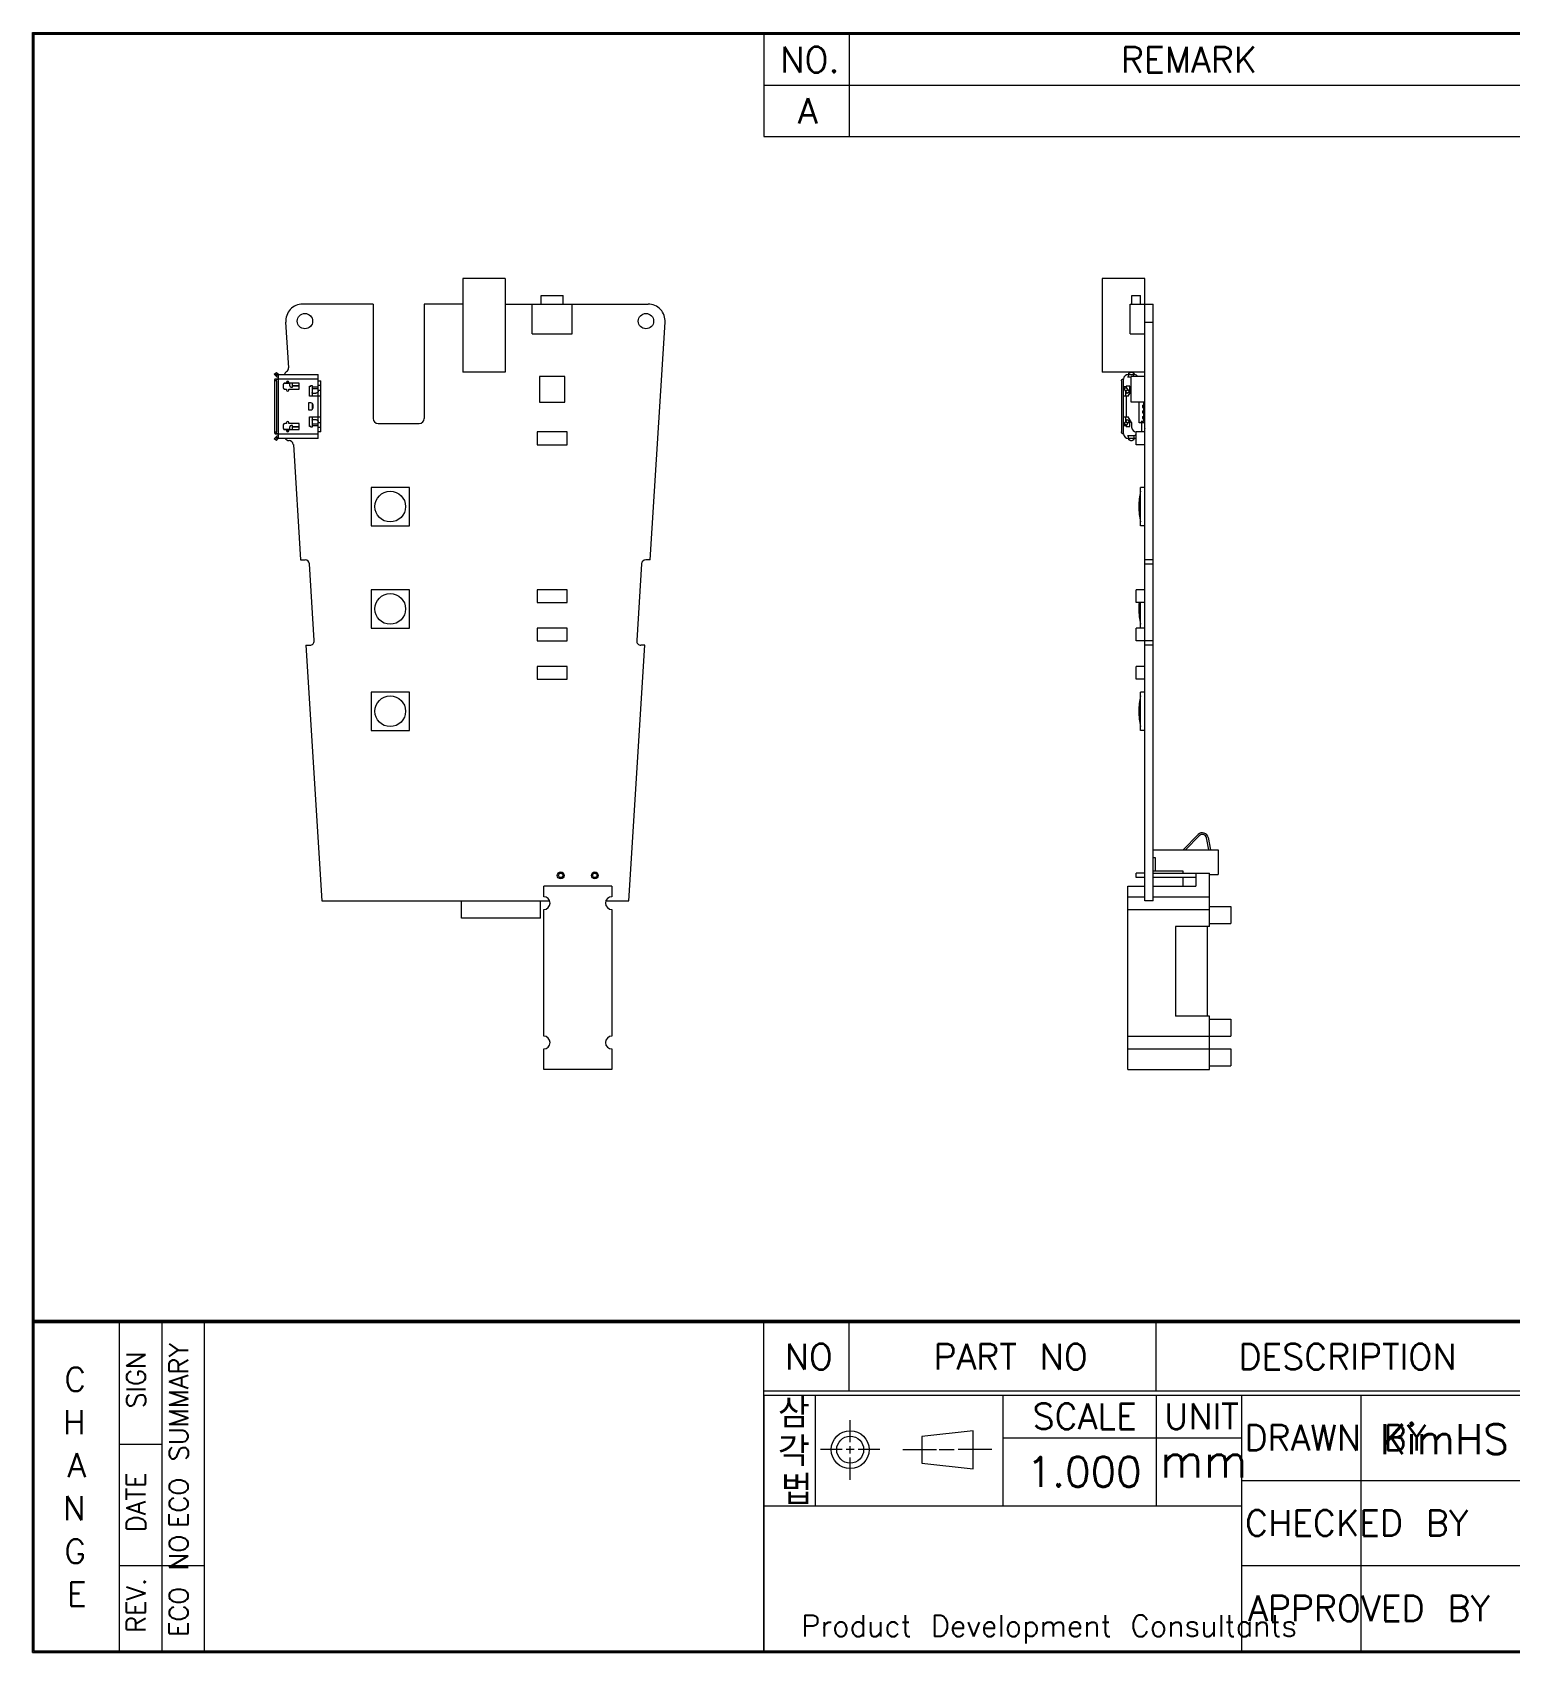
# Model space of a CAD drawing. Header units: inches. Extents: x 80 to 651, y 8 to 198.
# Drawn here: x 381.7 to 555, y 8.5 to 198.5 of the extents above; entities that cross this region are included whole.
import ezdxf

# ---------------------------------------------------------------- set-up
doc = ezdxf.new("R2010")
doc.units = ezdxf.units.IN
doc.header["$LTSCALE"] = 16.335
doc.header["$MEASUREMENT"] = 0
doc.layers.get('0').update_dxf_attribs({"lineweight": 0})
doc.layers.add('3_ALL_AXES', color=7, linetype='Continuous', lineweight=0)
doc.layers.add('7_ALL_FEATURES', color=7, linetype='Continuous', lineweight=0)
doc.styles.add('Proxy_2FBB', font='txt.shx', dxfattribs={"width": 0.6, "height": 2.5})

# ---------------------------------------------------------------- blocks, each defined once
blk = doc.blocks.new('SYMBOL_2_BL0', base_point=(117.48, 33.77))
at = {"color": 3, "linetype": 'Continuous'}
for p, q in [((110.91, 34.68), (110.91, 37.27)), ((125.33, 36.01), (119.3, 35.35)), ((119.3, 35.35), (119.3, 32.2)), ((125.33, 31.54), (125.33, 36.01)), ((109.96, 33.8), (107.42, 33.8)), ((111.38, 33.8), (110.43, 33.8)), ((110.91, 33.36), (110.91, 34.19)), ((110.91, 30.27), (110.91, 32.86)), ((114.39, 33.8), (111.86, 33.8)), ((117.09, 33.8), (121.05, 33.8)), ((121.36, 33.8), (123.11, 33.8)), ((127.54, 33.8), (123.58, 33.8)), ((119.3, 32.2), (125.33, 31.54))]:
    blk.add_line(p, q, dxfattribs=at)
for radius in [2.22, 1.58]:
    blk.add_circle((110.91, 33.8), radius, dxfattribs=at)

msp = doc.modelspace()

# ---------------------------------------------------------------- linework, layer by layer
at = {"color": 7, "linetype": 'Continuous'}
for p, q in [((381.73, 8.49), (381.73, 198.49)), ((381.73, 198.49), (647.73, 198.49)), ((381.83, 8.59), (381.83, 198.39)), ((381.83, 198.39), (647.63, 198.39)), ((381.93, 8.69), (381.93, 198.29)), ((381.93, 198.29), (647.53, 198.29)), ((381.93, 47.46), (647.53, 47.46)), ((381.93, 47.44), (647.53, 47.44)), ((381.93, 47.41), (647.53, 47.41)), ((381.93, 47.39), (647.53, 47.39)), ((381.93, 47.36), (647.53, 47.36)), ((381.93, 47.34), (647.53, 47.34)), ((381.93, 47.31), (647.53, 47.31)), ((381.93, 47.29), (647.53, 47.29)), ((381.93, 47.26), (647.53, 47.26)), ((381.93, 47.24), (647.53, 47.24)), ((381.93, 47.21), (647.53, 47.21)), ((381.93, 47.19), (647.53, 47.19)), ((381.73, 8.49), (647.73, 8.49)), ((381.83, 8.59), (647.63, 8.59)), ((381.93, 8.69), (647.53, 8.69))]:
    msp.add_line(p, q, dxfattribs=at)
at = {"color": 2, "linetype": 'Continuous'}
for p, q in [((467.53, 198.29), (647.53, 198.29)), ((467.53, 198.29), (467.53, 186.29)), ((477.53, 198.29), (477.53, 186.29)), ((467.53, 192.29), (647.53, 192.29)), ((467.53, 186.29), (647.53, 186.29)), ((381.93, 8.69), (381.93, 47.19)), ((381.93, 47.19), (401.93, 47.19)), ((391.93, 8.69), (391.93, 47.19)), ((396.93, 8.69), (396.93, 47.19)), ((401.93, 8.69), (401.93, 47.19)), ((467.53, 39.19), (467.53, 47.19)), ((467.53, 47.19), (647.53, 47.19)), ((477.53, 39.19), (477.53, 47.19)), ((513.53, 39.19), (513.53, 47.19)), ((467.53, 39.19), (647.53, 39.19)), ((467.53, 39.19), (647.53, 39.19)), ((467.53, 8.69), (467.53, 39.19)), ((467.53, 38.69), (647.53, 38.69)), ((467.53, 38.69), (467.53, 8.69)), ((473.53, 38.69), (473.53, 25.69)), ((495.53, 38.69), (495.53, 25.69)), ((513.53, 38.69), (513.53, 25.69)), ((523.53, 38.69), (523.53, 8.69)), ((537.53, 38.69), (537.53, 8.69)), ((391.93, 32.94), (396.93, 32.94)), ((495.53, 33.69), (523.53, 33.69)), ((523.53, 28.69), (647.53, 28.69)), ((467.53, 25.69), (523.53, 25.69)), ((391.93, 18.69), (401.93, 18.69)), ((523.53, 18.69), (647.53, 18.69)), ((381.93, 8.69), (401.93, 8.69)), ((467.53, 8.69), (647.53, 8.69))]:
    msp.add_line(p, q, dxfattribs=at)
at = {"layer": '3_ALL_AXES', "color": 7, "linetype": 'Continuous'}
for p, q in [((516.69, 102.63), (518.44, 104.42)), ((518.58, 104.28), (516.97, 102.63)), ((519.69, 102.63), (519.43, 104.02)), ((519.63, 104.06), (519.9, 102.63)), ((516.69, 100.13), (513.19, 100.13)), ((516.69, 99.88), (516.69, 100.13)), ((516.69, 98.38), (516.69, 99.38)), ((519.79, 93.63), (519.79, 99.88)), ((441.69, 97.13), (441.69, 98.38)), ((449.69, 98.38), (449.69, 97.13)), ((510.19, 76.88), (510.19, 98.38)), ((510.19, 97.13), (512.19, 97.13)), ((513.19, 97.13), (519.79, 97.13)), ((432.06, 94.63), (432.06, 96.63)), ((441.31, 94.63), (441.31, 96.63)), ((441.69, 80.78), (441.69, 95.63)), ((449.69, 95.63), (449.69, 80.78)), ((510.19, 95.63), (519.79, 95.63)), ((519.79, 95.98), (522.29, 95.98)), ((522.29, 95.98), (522.29, 93.98)), ((441.31, 94.63), (432.06, 94.63)), ((519.79, 93.63), (515.79, 93.63)), ((515.79, 93.63), (515.79, 83.13)), ((519.49, 93.63), (519.49, 83.13)), ((519.79, 93.98), (522.29, 93.98)), ((519.79, 83.13), (515.79, 83.13)), ((519.79, 76.88), (519.79, 83.13)), ((519.79, 82.78), (522.29, 82.78)), ((522.29, 82.78), (522.29, 80.78)), ((510.19, 80.78), (522.29, 80.78)), ((441.69, 76.88), (441.69, 79.28)), ((449.69, 79.28), (449.69, 76.88)), ((510.19, 79.28), (522.29, 79.28)), ((522.29, 79.28), (522.29, 77.28)), ((519.79, 77.28), (522.29, 77.28))]:
    msp.add_line(p, q, dxfattribs=at)
for centre, radius in [((413.69, 164.63), 0.9), ((453.69, 164.63), 0.9), ((443.69, 99.63), 0.4), ((447.69, 99.63), 0.4)]:
    msp.add_circle(centre, radius, dxfattribs=at)
for centre, radius, start, end in [((518.94, 103.93), 0.7, 10.6458, 135.6458), ((518.94, 103.93), 0.5, 10.6458, 135.6458), ((441.69, 96.38), 0.75, 270, 90), ((449.69, 96.38), 0.75, 90, 270), ((441.69, 80.03), 0.75, 270, 90), ((449.69, 80.03), 0.75, 90, 270)]:
    msp.add_arc(centre, radius, start, end, dxfattribs=at)
at = {"layer": '7_ALL_FEATURES', "color": 7, "linetype": 'Continuous'}
for p, q in [((432.19, 169.63), (432.19, 158.63)), ((437.19, 169.63), (432.19, 169.63)), ((437.19, 169.63), (437.19, 158.63)), ((507.19, 169.63), (507.19, 158.63)), ((512.19, 169.63), (507.19, 169.63)), ((512.19, 96.63), (512.19, 169.63)), ((441.39, 166.63), (441.39, 167.63)), ((441.39, 167.63), (443.99, 167.63)), ((443.99, 166.63), (443.99, 167.63)), ((510.69, 166.63), (510.69, 167.63)), ((510.69, 167.63), (511.69, 167.63)), ((511.69, 166.63), (511.69, 167.63)), ((421.69, 166.63), (413.43, 166.63)), ((421.69, 166.63), (421.69, 153.23)), ((427.69, 166.63), (427.69, 153.23)), ((432.19, 166.63), (427.69, 166.63)), ((437.19, 166.63), (453.94, 166.63)), ((440.34, 163.13), (440.34, 166.63)), ((445.04, 163.13), (445.04, 166.63)), ((510.49, 163.13), (510.49, 166.63)), ((510.49, 166.63), (513.19, 166.63)), ((513.19, 96.63), (513.19, 166.63)), ((411.43, 164.51), (411.77, 159.16)), ((454.19, 136.63), (455.94, 164.51)), ((512.19, 164.51), (513.19, 164.51)), ((440.34, 163.13), (445.04, 163.13)), ((510.49, 163.13), (512.19, 163.13)), ((410.1, 158.43), (410.34, 158.62)), ((410.3, 158.19), (410.1, 158.43)), ((410.23, 158.28), (410.46, 158.47)), ((415.24, 157.83), (410.23, 157.83)), ((410.54, 158.38), (410.3, 158.19)), ((410.46, 158.47), (410.34, 158.62)), ((410.46, 158.47), (410.54, 158.38)), ((410.54, 158.38), (410.54, 150.88)), ((410.54, 158.38), (415.24, 158.38)), ((415.24, 155.84), (415.24, 158.38)), ((437.19, 158.63), (432.19, 158.63)), ((441.19, 158.13), (441.19, 155.13)), ((444.19, 158.13), (441.19, 158.13)), ((444.19, 155.13), (444.19, 158.13)), ((512.19, 158.63), (507.19, 158.63)), ((509.71, 157.83), (509.62, 157.83)), ((509.71, 151.43), (509.71, 157.83)), ((510.26, 158.38), (510.26, 158.08)), ((510.26, 158.38), (510.9, 158.38)), ((510.26, 158.08), (510.59, 158.08)), ((510.26, 158.08), (510.59, 158.08)), ((510.31, 158.47), (510.31, 158.38)), ((510.7, 158.62), (510.51, 158.62)), ((510.59, 155.13), (510.59, 158.13)), ((512.19, 158.13), (510.59, 158.13)), ((510.9, 158.38), (510.9, 158.47)), ((510.9, 158.13), (510.9, 158.38)), ((511.29, 158.22), (511.2, 158.13)), ((511.29, 158.22), (511.38, 158.13)), ((410.11, 157.63), (410.11, 151.63)), ((410.34, 157.63), (410.11, 157.63)), ((410.34, 157.63), (410.34, 151.63)), ((411.13, 157.16), (411.13, 156.86)), ((411.93, 157.3), (411.21, 157.3)), ((411.54, 157.36), (411.36, 157.36)), ((411.36, 156.66), (411.54, 156.66)), ((411.54, 157.48), (411.54, 157.36)), ((411.54, 157.48), (411.79, 157.48)), ((411.54, 156.66), (411.54, 156.53)), ((411.79, 157.36), (411.79, 157.48)), ((413.01, 157.36), (411.79, 157.36)), ((411.79, 156.53), (411.79, 156.66)), ((411.79, 156.66), (413.01, 156.66)), ((411.93, 157.03), (411.93, 157.36)), ((412.09, 156.88), (412.08, 156.88)), ((412.09, 156.88), (412.24, 156.88)), ((412.24, 156.88), (412.24, 157.36)), ((413.01, 157.34), (412.24, 157.34)), ((412.24, 157.04), (413.01, 157.04)), ((413.01, 157.03), (412.24, 157.03)), ((413.01, 156.66), (413.01, 157.36)), ((414.24, 155.84), (414.24, 157)), ((414.24, 157), (414.39, 157)), ((415.54, 155.84), (414.24, 155.84)), ((414.39, 157), (414.39, 157.07)), ((414.39, 157.07), (414.54, 157.07)), ((414.52, 157), (414.52, 155.84)), ((414.52, 157), (414.54, 157)), ((414.54, 157.07), (414.54, 156.25)), ((414.54, 156.92), (415.24, 156.92)), ((415.24, 156.69), (414.54, 156.69)), ((414.94, 156.16), (414.64, 156.16)), ((415.24, 157.63), (415.54, 157.63)), ((415.54, 157.08), (415.24, 157.08)), ((415.24, 156.53), (415.54, 156.53)), ((415.24, 153.42), (415.24, 155.84)), ((415.54, 151.63), (415.54, 157.63)), ((509.47, 157.63), (509.47, 151.63)), ((510.01, 156.92), (509.71, 156.92)), ((510.25, 155.84), (509.71, 155.84)), ((510.03, 156.86), (509.78, 156.69)), ((510.15, 156.16), (509.78, 156.69)), ((509.91, 156.51), (509.91, 155.84)), ((510.22, 156.58), (509.98, 156.41)), ((510.01, 156.92), (510.01, 157)), ((510.44, 157), (510.01, 157)), ((510.01, 155.84), (510.01, 153.42)), ((510.4, 156.34), (510.03, 156.86)), ((510.4, 156.34), (510.15, 156.16)), ((510.25, 155.84), (510.59, 156.42)), ((510.44, 156.16), (510.44, 157)), ((414.09, 155.04), (414.09, 154.22)), ((414.39, 155.04), (414.09, 155.04)), ((414.09, 154.22), (414.39, 154.22)), ((414.52, 155), (414.52, 154.26)), ((414.64, 154.47), (414.64, 154.79)), ((441.19, 155.13), (444.19, 155.13)), ((512.19, 155.13), (510.59, 155.13)), ((511.55, 152.71), (511.55, 155.13)), ((511.91, 154.76), (511.91, 154.51)), ((511.91, 154.76), (512.19, 154.76)), ((511.91, 154.51), (512.19, 154.51)), ((511.91, 154.11), (511.91, 153.86)), ((511.91, 154.11), (512.19, 154.11)), ((512.03, 155.13), (512.03, 154.76)), ((512.03, 154.51), (512.03, 154.11)), ((512.04, 154.51), (512.04, 154.76)), ((512.04, 153.86), (512.04, 154.11)), ((411.13, 152.41), (411.13, 152.11)), ((411.54, 152.61), (411.36, 152.61)), ((411.54, 152.73), (411.54, 152.61)), ((411.79, 152.61), (411.79, 152.73)), ((413.01, 152.61), (411.79, 152.61)), ((411.93, 151.91), (411.93, 152.23)), ((412.08, 152.38), (412.09, 152.38)), ((412.24, 152.38), (412.09, 152.38)), ((412.24, 151.91), (412.24, 152.38)), ((412.24, 152.23), (413.01, 152.23)), ((413.01, 152.22), (412.24, 152.22)), ((413.01, 151.91), (413.01, 152.61)), ((414.24, 152.26), (414.24, 153.42)), ((414.24, 153.42), (415.54, 153.42)), ((414.39, 152.26), (414.24, 152.26)), ((414.39, 152.19), (414.39, 152.26)), ((414.54, 152.19), (414.39, 152.19)), ((414.52, 153.42), (414.52, 152.26)), ((414.52, 152.26), (414.54, 152.26)), ((414.54, 153.02), (414.54, 152.19)), ((414.54, 152.57), (415.24, 152.57)), ((415.24, 152.34), (414.54, 152.34)), ((414.64, 153.1), (414.94, 153.1)), ((415.24, 150.88), (415.24, 153.42)), ((415.24, 152.73), (415.54, 152.73)), ((415.24, 152.18), (415.54, 152.18)), ((422.29, 152.63), (427.09, 152.63)), ((509.71, 153.42), (510.25, 153.42)), ((510.01, 152.34), (509.71, 152.34)), ((509.78, 152.57), (510.15, 153.1)), ((510.03, 152.4), (509.78, 152.57)), ((509.91, 153.42), (509.91, 152.76)), ((509.98, 152.85), (510.22, 152.68)), ((510.01, 152.26), (510.01, 152.34)), ((510.01, 152.26), (510.44, 152.26)), ((510.03, 152.4), (510.4, 152.92)), ((510.15, 153.1), (510.4, 152.92)), ((510.65, 152.73), (510.25, 153.42)), ((510.44, 152.26), (510.44, 153.11)), ((510.65, 152.73), (510.65, 152.18)), ((512.16, 152.71), (511.55, 152.71)), ((511.75, 152.84), (511.75, 152.71)), ((511.75, 152.84), (511.98, 152.84)), ((511.76, 152.87), (511.76, 152.84)), ((512.03, 152.87), (511.76, 152.87)), ((511.86, 151.63), (511.86, 152.71)), ((511.91, 153.86), (512.19, 153.86)), ((511.91, 153.46), (511.91, 153.21)), ((511.91, 153.46), (512.19, 153.46)), ((511.91, 153.21), (512.19, 153.21)), ((511.98, 152.71), (511.98, 152.87)), ((512.03, 153.86), (512.03, 153.46)), ((512.03, 153.21), (512.03, 152.87)), ((512.04, 153.21), (512.04, 153.46)), ((512.16, 152.71), (512.16, 151.63)), ((410.1, 150.83), (410.3, 151.07)), ((410.34, 150.64), (410.1, 150.83)), ((410.11, 151.63), (410.34, 151.63)), ((410.23, 151.43), (415.24, 151.43)), ((410.46, 150.79), (410.23, 150.99)), ((410.54, 150.88), (410.3, 151.07)), ((410.34, 150.64), (410.46, 150.79)), ((410.54, 150.88), (410.46, 150.79)), ((415.24, 150.88), (410.54, 150.88)), ((411.21, 151.96), (411.93, 151.96)), ((411.36, 151.91), (411.54, 151.91)), ((411.54, 151.91), (411.54, 151.78)), ((411.79, 151.78), (411.54, 151.78)), ((411.79, 151.78), (411.79, 151.91)), ((411.79, 151.91), (413.01, 151.91)), ((411.8, 150.63), (411.83, 150.63)), ((412.24, 151.93), (413.01, 151.93)), ((412.33, 150.16), (413.18, 136.63)), ((415.54, 151.63), (415.24, 151.63)), ((440.94, 151.63), (440.94, 150.13)), ((444.44, 151.63), (440.94, 151.63)), ((440.94, 150.13), (444.44, 150.13)), ((444.44, 150.13), (444.44, 151.63)), ((509.62, 151.43), (509.71, 151.43)), ((510.9, 151.19), (510.26, 151.19)), ((510.26, 151.18), (510.26, 150.88)), ((510.9, 151.18), (510.26, 151.18)), ((510.9, 150.88), (510.26, 150.88)), ((510.31, 150.88), (510.31, 150.79)), ((510.51, 150.64), (510.7, 150.64)), ((510.9, 151.18), (510.9, 150.88)), ((510.9, 150.79), (510.9, 150.88)), ((511.19, 151.37), (511.08, 151.26)), ((511.19, 151.36), (511.08, 151.25)), ((511.08, 151.25), (511.19, 151.14)), ((511.19, 150.13), (511.19, 151.63)), ((512.19, 151.63), (511.19, 151.63)), ((512.19, 150.13), (511.19, 150.13)), ((512.19, 151.93), (512.16, 151.93)), ((421.44, 145.13), (421.44, 140.63)), ((425.94, 145.13), (421.44, 145.13)), ((425.94, 140.63), (425.94, 145.13)), ((511.69, 140.63), (511.69, 145.13)), ((512.19, 145.13), (511.69, 145.13)), ((511.49, 142.9), (511.49, 142.86)), ((421.44, 140.63), (425.94, 140.63)), ((512.19, 140.63), (511.69, 140.63)), ((413.18, 136.63), (413.71, 136.63)), ((414.77, 127.16), (414.21, 136.16)), ((453.16, 136.16), (452.6, 127.16)), ((454.19, 136.63), (453.66, 136.63)), ((513.19, 136.63), (512.19, 136.63)), ((512.19, 136.16), (513.19, 136.16)), ((421.44, 133.13), (421.44, 128.63)), ((425.94, 133.13), (421.44, 133.13)), ((425.94, 128.63), (425.94, 133.13)), ((440.94, 133.13), (440.94, 131.63)), ((444.44, 133.13), (440.94, 133.13)), ((444.44, 131.63), (444.44, 133.13)), ((511.19, 131.63), (511.19, 133.13)), ((512.19, 133.13), (511.19, 133.13)), ((440.94, 131.63), (444.44, 131.63)), ((512.19, 131.63), (511.19, 131.63)), ((511.69, 128.63), (511.69, 131.63)), ((511.49, 130.9), (511.49, 130.86)), ((421.44, 128.63), (425.94, 128.63)), ((444.44, 128.63), (440.94, 128.63)), ((440.94, 128.63), (440.94, 127.13)), ((444.44, 127.13), (444.44, 128.63)), ((511.19, 127.13), (511.19, 128.63)), ((512.19, 128.63), (511.19, 128.63)), ((413.81, 126.63), (415.69, 96.63)), ((413.81, 126.63), (414.28, 126.63)), ((440.94, 127.13), (444.44, 127.13)), ((451.69, 96.63), (453.57, 126.63)), ((453.57, 126.63), (453.1, 126.63)), ((512.19, 127.13), (511.19, 127.13)), ((512.19, 127.16), (513.19, 127.16)), ((513.19, 126.63), (512.19, 126.63)), ((444.44, 124.13), (440.94, 124.13)), ((440.94, 124.13), (440.94, 122.63)), ((444.44, 122.63), (444.44, 124.13)), ((511.19, 122.63), (511.19, 124.13)), ((512.19, 124.13), (511.19, 124.13)), ((440.94, 122.63), (444.44, 122.63)), ((512.19, 122.63), (511.19, 122.63)), ((421.44, 121.13), (421.44, 116.63)), ((425.94, 121.13), (421.44, 121.13)), ((425.94, 116.63), (425.94, 121.13)), ((511.69, 116.63), (511.69, 121.13)), ((512.19, 121.13), (511.69, 121.13)), ((511.49, 118.9), (511.49, 118.86)), ((421.44, 116.63), (425.94, 116.63)), ((512.19, 116.63), (511.69, 116.63)), ((513.19, 102.63), (520.79, 102.63)), ((520.79, 102.63), (520.79, 99.73)), ((513.19, 101.73), (513.39, 101.73)), ((513.39, 101.73), (513.39, 100.13)), ((443.38, 99.88), (444, 99.88)), ((447.38, 99.88), (448, 99.88)), ((512.19, 99.88), (511.19, 99.88)), ((511.19, 99.38), (511.19, 99.88)), ((512.19, 99.38), (511.19, 99.38)), ((513.19, 99.88), (519.79, 99.88)), ((518.19, 99.38), (513.19, 99.38)), ((518.19, 99.88), (518.19, 98.38)), ((519.79, 99.73), (520.79, 99.73)), ((449.69, 98.38), (441.69, 98.38)), ((510.19, 98.38), (512.19, 98.38)), ((513.19, 98.38), (518.19, 98.38)), ((415.69, 96.63), (442.39, 96.63)), ((448.98, 96.63), (451.69, 96.63)), ((513.19, 96.63), (512.19, 96.63)), ((449.69, 76.88), (441.69, 76.88)), ((510.19, 76.88), (519.79, 76.88))]:
    msp.add_line(p, q, dxfattribs=at)
for points in [[(410.23, 157.83), (410.23, 157.83), (410.23, 157.83), (410.23, 157.83), (410.22, 157.83), (410.22, 157.83), (410.22, 157.83), (410.22, 157.83), (410.22, 157.83), (410.22, 157.83), (410.21, 157.83), (410.21, 157.83), (410.21, 157.83), (410.21, 157.83), (410.21, 157.83), (410.21, 157.83), (410.2, 157.83), (410.2, 157.83), (410.2, 157.83), (410.2, 157.82), (410.2, 157.82), (410.2, 157.82), (410.19, 157.82), (410.19, 157.82), (410.19, 157.82), (410.19, 157.82), (410.19, 157.82), (410.19, 157.82), (410.18, 157.82), (410.18, 157.82), (410.18, 157.82), (410.18, 157.81), (410.18, 157.81), (410.18, 157.81), (410.18, 157.81), (410.17, 157.81), (410.17, 157.81), (410.17, 157.81), (410.17, 157.81), (410.17, 157.8), (410.17, 157.8), (410.17, 157.8), (410.16, 157.8), (410.16, 157.8), (410.16, 157.8), (410.16, 157.8), (410.16, 157.79), (410.16, 157.79), (410.16, 157.79), (410.16, 157.79), (410.15, 157.79), (410.15, 157.79), (410.15, 157.79), (410.15, 157.78), (410.15, 157.78), (410.15, 157.78), (410.15, 157.78), (410.15, 157.78), (410.14, 157.77), (410.14, 157.77), (410.14, 157.77), (410.14, 157.77), (410.14, 157.77), (410.14, 157.77), (410.14, 157.76), (410.14, 157.76), (410.14, 157.76), (410.13, 157.76), (410.13, 157.76), (410.13, 157.75), (410.13, 157.75), (410.13, 157.75), (410.13, 157.75), (410.13, 157.74), (410.13, 157.74), (410.13, 157.74), (410.12, 157.74), (410.12, 157.73), (410.12, 157.73), (410.12, 157.73), (410.12, 157.73), (410.12, 157.72), (410.12, 157.72), (410.12, 157.72), (410.12, 157.71), (410.12, 157.71), (410.12, 157.71), (410.11, 157.7), (410.11, 157.7), (410.11, 157.7), (410.11, 157.69), (410.11, 157.69), (410.11, 157.69), (410.11, 157.68), (410.11, 157.68), (410.11, 157.68), (410.11, 157.67), (410.11, 157.67), (410.11, 157.66), (410.11, 157.66), (410.11, 157.65), (410.11, 157.65), (410.11, 157.65), (410.11, 157.64), (410.11, 157.64), (410.11, 157.63)], [(410.34, 157.63), (410.34, 157.64), (410.34, 157.64), (410.34, 157.65), (410.34, 157.65), (410.34, 157.65), (410.34, 157.66), (410.34, 157.66), (410.34, 157.67), (410.34, 157.67), (410.34, 157.68), (410.34, 157.68), (410.34, 157.68), (410.34, 157.69), (410.35, 157.69), (410.35, 157.69), (410.35, 157.7), (410.35, 157.7), (410.35, 157.7), (410.35, 157.71), (410.35, 157.71), (410.35, 157.71), (410.35, 157.72), (410.35, 157.72), (410.35, 157.72), (410.36, 157.73), (410.36, 157.73), (410.36, 157.73), (410.36, 157.73), (410.36, 157.74), (410.36, 157.74), (410.36, 157.74), (410.36, 157.74), (410.36, 157.75), (410.36, 157.75), (410.37, 157.75), (410.37, 157.75), (410.37, 157.76), (410.37, 157.76), (410.37, 157.76), (410.37, 157.76), (410.37, 157.76), (410.37, 157.77), (410.37, 157.77), (410.38, 157.77), (410.38, 157.77), (410.38, 157.77), (410.38, 157.77), (410.38, 157.78), (410.38, 157.78), (410.38, 157.78), (410.38, 157.78), (410.38, 157.78), (410.39, 157.79), (410.39, 157.79), (410.39, 157.79), (410.39, 157.79), (410.39, 157.79), (410.39, 157.79), (410.39, 157.79), (410.39, 157.8), (410.4, 157.8), (410.4, 157.8), (410.4, 157.8), (410.4, 157.8), (410.4, 157.8), (410.4, 157.8), (410.4, 157.81), (410.41, 157.81), (410.41, 157.81), (410.41, 157.81), (410.41, 157.81), (410.41, 157.81), (410.41, 157.81), (410.41, 157.81), (410.42, 157.82), (410.42, 157.82), (410.42, 157.82), (410.42, 157.82), (410.42, 157.82), (410.42, 157.82), (410.43, 157.82), (410.43, 157.82), (410.43, 157.82), (410.43, 157.82), (410.43, 157.82), (410.43, 157.82), (410.44, 157.83), (410.44, 157.83), (410.44, 157.83), (410.44, 157.83), (410.44, 157.83), (410.44, 157.83), (410.45, 157.83), (410.45, 157.83), (410.45, 157.83), (410.45, 157.83), (410.45, 157.83), (410.45, 157.83), (410.46, 157.83), (410.46, 157.83), (410.46, 157.83), (410.46, 157.83), (410.46, 157.83), (410.46, 157.83), (410.47, 157.83)], [(509.47, 157.63), (509.47, 157.64), (509.47, 157.64), (509.47, 157.65), (509.47, 157.65), (509.47, 157.65), (509.47, 157.66), (509.47, 157.66), (509.47, 157.67), (509.47, 157.67), (509.47, 157.68), (509.47, 157.68), (509.47, 157.68), (509.47, 157.69), (509.47, 157.69), (509.47, 157.69), (509.47, 157.7), (509.48, 157.7), (509.48, 157.7), (509.48, 157.71), (509.48, 157.71), (509.48, 157.71), (509.48, 157.72), (509.48, 157.72), (509.48, 157.72), (509.48, 157.73), (509.49, 157.73), (509.49, 157.73), (509.49, 157.73), (509.49, 157.74), (509.49, 157.74), (509.49, 157.74), (509.49, 157.74), (509.49, 157.75), (509.5, 157.75), (509.5, 157.75), (509.5, 157.75), (509.5, 157.76), (509.5, 157.76), (509.5, 157.76), (509.5, 157.76), (509.51, 157.76), (509.51, 157.77), (509.51, 157.77), (509.51, 157.77), (509.51, 157.77), (509.51, 157.77), (509.51, 157.78), (509.52, 157.78), (509.52, 157.78), (509.52, 157.78), (509.52, 157.78), (509.52, 157.78), (509.52, 157.79), (509.52, 157.79), (509.53, 157.79), (509.53, 157.79), (509.53, 157.79), (509.53, 157.79), (509.53, 157.8), (509.53, 157.8), (509.54, 157.8), (509.54, 157.8), (509.54, 157.8), (509.54, 157.8), (509.54, 157.8), (509.54, 157.81), (509.55, 157.81), (509.55, 157.81), (509.55, 157.81), (509.55, 157.81), (509.55, 157.81), (509.56, 157.81), (509.56, 157.81), (509.56, 157.81), (509.56, 157.82), (509.56, 157.82), (509.57, 157.82), (509.57, 157.82), (509.57, 157.82), (509.57, 157.82), (509.57, 157.82), (509.58, 157.82), (509.58, 157.82), (509.58, 157.82), (509.58, 157.82), (509.58, 157.82), (509.59, 157.83), (509.59, 157.83), (509.59, 157.83), (509.59, 157.83), (509.59, 157.83), (509.6, 157.83), (509.6, 157.83), (509.6, 157.83), (509.6, 157.83), (509.6, 157.83), (509.61, 157.83), (509.61, 157.83), (509.61, 157.83), (509.61, 157.83), (509.61, 157.83), (509.62, 157.83), (509.62, 157.83), (509.62, 157.83), (509.62, 157.83)], [(510.31, 158.47), (510.31, 158.47), (510.31, 158.47), (510.31, 158.47), (510.31, 158.48), (510.31, 158.48), (510.31, 158.48), (510.31, 158.48), (510.31, 158.48), (510.31, 158.49), (510.31, 158.49), (510.31, 158.49), (510.31, 158.49), (510.31, 158.49), (510.31, 158.5), (510.31, 158.5), (510.32, 158.5), (510.32, 158.5), (510.32, 158.5), (510.32, 158.51), (510.32, 158.51), (510.32, 158.51), (510.32, 158.51), (510.32, 158.51), (510.32, 158.52), (510.32, 158.52), (510.32, 158.52), (510.32, 158.52), (510.32, 158.52), (510.33, 158.53), (510.33, 158.53), (510.33, 158.53), (510.33, 158.53), (510.33, 158.53), (510.33, 158.53), (510.33, 158.54), (510.33, 158.54), (510.33, 158.54), (510.34, 158.54), (510.34, 158.54), (510.34, 158.55), (510.34, 158.55), (510.34, 158.55), (510.34, 158.55), (510.34, 158.55), (510.35, 158.55), (510.35, 158.56), (510.35, 158.56), (510.35, 158.56), (510.35, 158.56), (510.36, 158.56), (510.36, 158.57), (510.36, 158.57), (510.36, 158.57), (510.37, 158.57), (510.37, 158.58), (510.37, 158.58), (510.37, 158.58), (510.38, 158.58), (510.38, 158.58), (510.38, 158.59), (510.39, 158.59), (510.39, 158.59), (510.39, 158.59), (510.39, 158.59), (510.4, 158.59), (510.4, 158.6), (510.41, 158.6), (510.41, 158.6), (510.41, 158.6), (510.42, 158.6), (510.42, 158.61), (510.43, 158.61), (510.43, 158.61), (510.43, 158.61), (510.44, 158.61), (510.44, 158.61), (510.45, 158.61), (510.45, 158.61), (510.46, 158.62), (510.46, 158.62), (510.47, 158.62), (510.47, 158.62), (510.48, 158.62), (510.48, 158.62), (510.49, 158.62), (510.49, 158.62), (510.5, 158.62), (510.5, 158.62), (510.51, 158.62), (510.51, 158.62)], [(510.7, 158.62), (510.71, 158.62), (510.71, 158.62), (510.72, 158.62), (510.72, 158.62), (510.73, 158.62), (510.73, 158.62), (510.74, 158.62), (510.74, 158.62), (510.75, 158.62), (510.75, 158.62), (510.76, 158.62), (510.76, 158.61), (510.77, 158.61), (510.77, 158.61), (510.78, 158.61), (510.78, 158.61), (510.79, 158.61), (510.79, 158.61), (510.79, 158.61), (510.8, 158.6), (510.8, 158.6), (510.81, 158.6), (510.81, 158.6), (510.81, 158.6), (510.82, 158.59), (510.82, 158.59), (510.82, 158.59), (510.83, 158.59), (510.83, 158.59), (510.83, 158.59), (510.84, 158.58), (510.84, 158.58), (510.84, 158.58), (510.84, 158.58), (510.85, 158.58), (510.85, 158.57), (510.85, 158.57), (510.85, 158.57), (510.86, 158.57), (510.86, 158.56), (510.86, 158.56), (510.86, 158.56), (510.86, 158.56), (510.87, 158.56), (510.87, 158.55), (510.87, 158.55), (510.87, 158.55), (510.87, 158.55), (510.87, 158.55), (510.88, 158.55), (510.88, 158.54), (510.88, 158.54), (510.88, 158.54), (510.88, 158.54), (510.88, 158.54), (510.88, 158.53), (510.89, 158.53), (510.89, 158.53), (510.89, 158.53), (510.89, 158.53), (510.89, 158.53), (510.89, 158.52), (510.89, 158.52), (510.89, 158.52), (510.89, 158.52), (510.89, 158.52), (510.89, 158.51), (510.9, 158.51), (510.9, 158.51), (510.9, 158.51), (510.9, 158.51), (510.9, 158.5), (510.9, 158.5), (510.9, 158.5), (510.9, 158.5), (510.9, 158.5), (510.9, 158.49), (510.9, 158.49), (510.9, 158.49), (510.9, 158.49), (510.9, 158.49), (510.9, 158.48), (510.9, 158.48), (510.9, 158.48), (510.9, 158.48), (510.9, 158.48), (510.9, 158.47), (510.9, 158.47), (510.9, 158.47), (510.9, 158.47)], [(411.36, 157.36), (411.36, 157.36), (411.35, 157.36), (411.35, 157.36), (411.34, 157.35), (411.34, 157.35), (411.33, 157.35), (411.32, 157.35), (411.32, 157.35), (411.31, 157.35), (411.31, 157.35), (411.3, 157.35), (411.3, 157.35), (411.29, 157.35), (411.28, 157.34), (411.28, 157.34), (411.27, 157.34), (411.27, 157.34), (411.26, 157.34), (411.26, 157.33), (411.25, 157.33), (411.25, 157.33), (411.24, 157.33), (411.24, 157.32), (411.23, 157.32), (411.23, 157.32), (411.22, 157.31), (411.22, 157.31), (411.21, 157.31), (411.21, 157.3), (411.2, 157.3), (411.2, 157.3), (411.19, 157.29), (411.19, 157.29), (411.19, 157.28), (411.18, 157.28), (411.18, 157.27), (411.17, 157.27), (411.17, 157.27), (411.17, 157.26), (411.16, 157.26), (411.16, 157.25), (411.16, 157.25), (411.16, 157.24), (411.15, 157.24), (411.15, 157.23), (411.15, 157.23), (411.15, 157.22), (411.14, 157.22), (411.14, 157.21), (411.14, 157.21), (411.14, 157.2), (411.14, 157.2), (411.14, 157.19), (411.14, 157.19), (411.14, 157.18), (411.13, 157.18), (411.13, 157.17), (411.13, 157.17), (411.13, 157.16), (411.13, 157.16)], [(411.13, 156.86), (411.13, 156.85), (411.13, 156.85), (411.13, 156.84), (411.13, 156.84), (411.14, 156.83), (411.14, 156.83), (411.14, 156.82), (411.14, 156.82), (411.14, 156.81), (411.14, 156.81), (411.14, 156.8), (411.14, 156.8), (411.15, 156.79), (411.15, 156.79), (411.15, 156.78), (411.15, 156.78), (411.16, 156.77), (411.16, 156.77), (411.16, 156.76), (411.16, 156.76), (411.17, 156.75), (411.17, 156.75), (411.17, 156.74), (411.18, 156.74), (411.18, 156.73), (411.19, 156.73), (411.19, 156.72), (411.19, 156.72), (411.2, 156.72), (411.2, 156.71), (411.21, 156.71), (411.21, 156.71), (411.22, 156.7), (411.22, 156.7), (411.23, 156.7), (411.23, 156.69), (411.24, 156.69), (411.24, 156.69), (411.25, 156.68), (411.25, 156.68), (411.26, 156.68), (411.26, 156.68), (411.27, 156.67), (411.27, 156.67), (411.28, 156.67), (411.28, 156.67), (411.29, 156.67), (411.3, 156.67), (411.3, 156.66), (411.31, 156.66), (411.31, 156.66), (411.32, 156.66), (411.32, 156.66), (411.33, 156.66), (411.34, 156.66), (411.34, 156.66), (411.35, 156.66), (411.35, 156.66), (411.36, 156.66), (411.36, 156.66)], [(414.64, 156.16), (414.63, 156.16), (414.63, 156.16), (414.63, 156.16), (414.63, 156.17), (414.62, 156.17), (414.62, 156.17), (414.62, 156.17), (414.62, 156.17), (414.61, 156.17), (414.61, 156.17), (414.61, 156.17), (414.61, 156.17), (414.6, 156.17), (414.6, 156.17), (414.6, 156.17), (414.6, 156.17), (414.59, 156.17), (414.59, 156.17), (414.59, 156.17), (414.59, 156.18), (414.58, 156.18), (414.58, 156.18), (414.58, 156.18), (414.58, 156.18), (414.58, 156.18), (414.57, 156.18), (414.57, 156.18), (414.57, 156.19), (414.57, 156.19), (414.57, 156.19), (414.56, 156.19), (414.56, 156.19), (414.56, 156.19), (414.56, 156.19), (414.56, 156.2), (414.56, 156.2), (414.55, 156.2), (414.55, 156.2), (414.55, 156.2), (414.55, 156.21), (414.55, 156.21), (414.55, 156.21), (414.55, 156.21), (414.55, 156.21), (414.54, 156.21), (414.54, 156.22), (414.54, 156.22), (414.54, 156.22), (414.54, 156.22), (414.54, 156.23), (414.54, 156.23), (414.54, 156.23), (414.54, 156.23), (414.54, 156.23), (414.54, 156.24), (414.54, 156.24), (414.54, 156.24), (414.54, 156.24), (414.54, 156.24), (414.54, 156.25)], [(415.24, 156.41), (415.24, 156.41), (415.24, 156.4), (415.24, 156.4), (415.24, 156.4), (415.24, 156.39), (415.24, 156.39), (415.23, 156.39), (415.23, 156.38), (415.23, 156.38), (415.23, 156.38), (415.23, 156.38), (415.23, 156.37), (415.23, 156.37), (415.23, 156.37), (415.23, 156.36), (415.23, 156.36), (415.23, 156.36), (415.23, 156.35), (415.23, 156.35), (415.23, 156.35), (415.22, 156.34), (415.22, 156.34), (415.22, 156.34), (415.22, 156.33), (415.22, 156.33), (415.22, 156.33), (415.22, 156.32), (415.22, 156.32), (415.21, 156.32), (415.21, 156.32), (415.21, 156.31), (415.21, 156.31), (415.21, 156.31), (415.21, 156.3), (415.2, 156.3), (415.2, 156.3), (415.2, 156.3), (415.2, 156.29), (415.2, 156.29), (415.2, 156.29), (415.19, 156.28), (415.19, 156.28), (415.19, 156.28), (415.19, 156.28), (415.19, 156.27), (415.18, 156.27), (415.18, 156.27), (415.18, 156.27), (415.18, 156.26), (415.17, 156.26), (415.17, 156.26), (415.17, 156.26), (415.17, 156.25), (415.16, 156.25), (415.16, 156.25), (415.16, 156.25), (415.16, 156.24), (415.15, 156.24), (415.15, 156.24), (415.15, 156.24), (415.14, 156.23), (415.14, 156.23), (415.14, 156.23), (415.14, 156.23), (415.13, 156.23), (415.13, 156.22), (415.13, 156.22), (415.12, 156.22), (415.12, 156.22), (415.12, 156.21), (415.11, 156.21), (415.11, 156.21), (415.11, 156.21), (415.1, 156.21), (415.1, 156.2), (415.1, 156.2), (415.09, 156.2), (415.09, 156.2), (415.08, 156.2), (415.08, 156.19), (415.07, 156.19), (415.07, 156.19), (415.06, 156.19), (415.06, 156.19), (415.06, 156.19), (415.05, 156.18), (415.05, 156.18), (415.04, 156.18), (415.04, 156.18), (415.03, 156.18), (415.03, 156.18), (415.02, 156.17), (415.01, 156.17), (415.01, 156.17), (415, 156.17), (415, 156.17), (414.99, 156.17), (414.98, 156.17), (414.98, 156.17), (414.97, 156.17), (414.97, 156.17), (414.96, 156.17), (414.95, 156.16), (414.94, 156.16), (414.94, 156.16)], [(411.36, 152.61), (411.36, 152.61), (411.35, 152.61), (411.35, 152.61), (411.34, 152.6), (411.34, 152.6), (411.33, 152.6), (411.32, 152.6), (411.32, 152.6), (411.31, 152.6), (411.31, 152.6), (411.3, 152.6), (411.3, 152.6), (411.29, 152.6), (411.28, 152.59), (411.28, 152.59), (411.27, 152.59), (411.27, 152.59), (411.26, 152.59), (411.26, 152.58), (411.25, 152.58), (411.25, 152.58), (411.24, 152.58), (411.24, 152.57), (411.23, 152.57), (411.23, 152.57), (411.22, 152.56), (411.22, 152.56), (411.21, 152.56), (411.21, 152.55), (411.2, 152.55), (411.2, 152.55), (411.19, 152.54), (411.19, 152.54), (411.19, 152.53), (411.18, 152.53), (411.18, 152.52), (411.17, 152.52), (411.17, 152.52), (411.17, 152.51), (411.16, 152.51), (411.16, 152.5), (411.16, 152.5), (411.16, 152.49), (411.15, 152.49), (411.15, 152.48), (411.15, 152.48), (411.15, 152.47), (411.14, 152.47), (411.14, 152.46), (411.14, 152.46), (411.14, 152.45), (411.14, 152.45), (411.14, 152.44), (411.14, 152.44), (411.14, 152.43), (411.13, 152.43), (411.13, 152.42), (411.13, 152.42), (411.13, 152.41), (411.13, 152.41)], [(411.13, 152.11), (411.13, 152.1), (411.13, 152.1), (411.13, 152.09), (411.13, 152.09), (411.14, 152.08), (411.14, 152.08), (411.14, 152.07), (411.14, 152.07), (411.14, 152.06), (411.14, 152.06), (411.14, 152.05), (411.14, 152.05), (411.15, 152.04), (411.15, 152.04), (411.15, 152.03), (411.15, 152.03), (411.16, 152.02), (411.16, 152.02), (411.16, 152.01), (411.16, 152.01), (411.17, 152), (411.17, 152), (411.17, 151.99), (411.18, 151.99), (411.18, 151.98), (411.19, 151.98), (411.19, 151.97), (411.19, 151.97), (411.2, 151.97), (411.2, 151.96), (411.21, 151.96), (411.21, 151.96), (411.22, 151.95), (411.22, 151.95), (411.23, 151.95), (411.23, 151.94), (411.24, 151.94), (411.24, 151.94), (411.25, 151.93), (411.25, 151.93), (411.26, 151.93), (411.26, 151.93), (411.27, 151.92), (411.27, 151.92), (411.28, 151.92), (411.28, 151.92), (411.29, 151.92), (411.3, 151.92), (411.3, 151.91), (411.31, 151.91), (411.31, 151.91), (411.32, 151.91), (411.32, 151.91), (411.33, 151.91), (411.34, 151.91), (411.34, 151.91), (411.35, 151.91), (411.35, 151.91), (411.36, 151.91), (411.36, 151.91)], [(414.54, 153.02), (414.54, 153.02), (414.54, 153.02), (414.54, 153.02), (414.54, 153.02), (414.54, 153.03), (414.54, 153.03), (414.54, 153.03), (414.54, 153.03), (414.54, 153.03), (414.54, 153.04), (414.54, 153.04), (414.54, 153.04), (414.54, 153.04), (414.54, 153.05), (414.54, 153.05), (414.55, 153.05), (414.55, 153.05), (414.55, 153.05), (414.55, 153.06), (414.55, 153.06), (414.55, 153.06), (414.55, 153.06), (414.55, 153.06), (414.56, 153.06), (414.56, 153.07), (414.56, 153.07), (414.56, 153.07), (414.56, 153.07), (414.56, 153.07), (414.57, 153.07), (414.57, 153.08), (414.57, 153.08), (414.57, 153.08), (414.57, 153.08), (414.58, 153.08), (414.58, 153.08), (414.58, 153.08), (414.58, 153.08), (414.58, 153.09), (414.59, 153.09), (414.59, 153.09), (414.59, 153.09), (414.59, 153.09), (414.6, 153.09), (414.6, 153.09), (414.6, 153.09), (414.6, 153.09), (414.61, 153.09), (414.61, 153.09), (414.61, 153.09), (414.61, 153.09), (414.62, 153.1), (414.62, 153.1), (414.62, 153.1), (414.62, 153.1), (414.63, 153.1), (414.63, 153.1), (414.63, 153.1), (414.63, 153.1), (414.64, 153.1)], [(414.94, 153.1), (414.94, 153.1), (414.95, 153.1), (414.96, 153.1), (414.97, 153.1), (414.97, 153.1), (414.98, 153.09), (414.98, 153.09), (414.99, 153.09), (415, 153.09), (415, 153.09), (415.01, 153.09), (415.01, 153.09), (415.02, 153.09), (415.03, 153.09), (415.03, 153.09), (415.04, 153.08), (415.04, 153.08), (415.05, 153.08), (415.05, 153.08), (415.06, 153.08), (415.06, 153.08), (415.06, 153.07), (415.07, 153.07), (415.07, 153.07), (415.08, 153.07), (415.08, 153.07), (415.09, 153.06), (415.09, 153.06), (415.1, 153.06), (415.1, 153.06), (415.1, 153.06), (415.11, 153.05), (415.11, 153.05), (415.11, 153.05), (415.12, 153.05), (415.12, 153.05), (415.12, 153.04), (415.13, 153.04), (415.13, 153.04), (415.13, 153.04), (415.14, 153.03), (415.14, 153.03), (415.14, 153.03), (415.14, 153.03), (415.15, 153.03), (415.15, 153.02), (415.15, 153.02), (415.16, 153.02), (415.16, 153.02), (415.16, 153.01), (415.16, 153.01), (415.17, 153.01), (415.17, 153.01), (415.17, 153), (415.17, 153), (415.18, 153), (415.18, 153), (415.18, 152.99), (415.18, 152.99), (415.19, 152.99), (415.19, 152.99), (415.19, 152.98), (415.19, 152.98), (415.19, 152.98), (415.2, 152.97), (415.2, 152.97), (415.2, 152.97), (415.2, 152.97), (415.2, 152.96), (415.2, 152.96), (415.21, 152.96), (415.21, 152.95), (415.21, 152.95), (415.21, 152.95), (415.21, 152.95), (415.21, 152.94), (415.22, 152.94), (415.22, 152.94), (415.22, 152.93), (415.22, 152.93), (415.22, 152.93), (415.22, 152.92), (415.22, 152.92), (415.22, 152.92), (415.23, 152.92), (415.23, 152.91), (415.23, 152.91), (415.23, 152.91), (415.23, 152.9), (415.23, 152.9), (415.23, 152.9), (415.23, 152.89), (415.23, 152.89), (415.23, 152.89), (415.23, 152.88), (415.23, 152.88), (415.23, 152.88), (415.23, 152.87), (415.24, 152.87), (415.24, 152.87), (415.24, 152.86), (415.24, 152.86), (415.24, 152.86), (415.24, 152.85), (415.24, 152.85)], [(512.19, 152.03), (512.19, 152.03), (512.19, 152.03), (512.19, 152.03), (512.19, 152.03), (512.19, 152.03), (512.19, 152.03), (512.19, 152.02), (512.19, 152.02), (512.19, 152.02), (512.18, 152.02), (512.18, 152.02), (512.18, 152.02), (512.18, 152.02), (512.18, 152.02), (512.18, 152.01), (512.18, 152.01), (512.18, 152.01), (512.18, 152.01), (512.18, 152.01), (512.17, 152.01), (512.17, 152.01), (512.17, 152.01), (512.17, 152.01), (512.17, 152), (512.17, 152), (512.17, 152), (512.17, 152), (512.16, 152), (512.16, 152), (512.16, 152)], [(410.11, 151.63), (410.11, 151.63), (410.11, 151.62), (410.11, 151.62), (410.11, 151.61), (410.11, 151.61), (410.11, 151.6), (410.11, 151.6), (410.11, 151.59), (410.11, 151.59), (410.11, 151.59), (410.11, 151.58), (410.11, 151.58), (410.11, 151.58), (410.11, 151.57), (410.11, 151.57), (410.11, 151.57), (410.11, 151.56), (410.11, 151.56), (410.12, 151.56), (410.12, 151.55), (410.12, 151.55), (410.12, 151.55), (410.12, 151.54), (410.12, 151.54), (410.12, 151.54), (410.12, 151.53), (410.12, 151.53), (410.12, 151.53), (410.12, 151.53), (410.13, 151.52), (410.13, 151.52), (410.13, 151.52), (410.13, 151.52), (410.13, 151.51), (410.13, 151.51), (410.13, 151.51), (410.13, 151.51), (410.13, 151.5), (410.14, 151.5), (410.14, 151.5), (410.14, 151.5), (410.14, 151.5), (410.14, 151.49), (410.14, 151.49), (410.14, 151.49), (410.14, 151.49), (410.14, 151.49), (410.15, 151.49), (410.15, 151.48), (410.15, 151.48), (410.15, 151.48), (410.15, 151.48), (410.15, 151.48), (410.15, 151.48), (410.15, 151.47), (410.16, 151.47), (410.16, 151.47), (410.16, 151.47), (410.16, 151.47), (410.16, 151.47), (410.16, 151.46), (410.16, 151.46), (410.16, 151.46), (410.17, 151.46), (410.17, 151.46), (410.17, 151.46), (410.17, 151.46), (410.17, 151.45), (410.17, 151.45), (410.17, 151.45), (410.18, 151.45), (410.18, 151.45), (410.18, 151.45), (410.18, 151.45), (410.18, 151.45), (410.18, 151.45), (410.18, 151.44), (410.19, 151.44), (410.19, 151.44), (410.19, 151.44), (410.19, 151.44), (410.19, 151.44), (410.19, 151.44), (410.2, 151.44), (410.2, 151.44), (410.2, 151.44), (410.2, 151.44), (410.2, 151.44), (410.2, 151.44), (410.21, 151.44), (410.21, 151.43), (410.21, 151.43), (410.21, 151.43), (410.21, 151.43), (410.21, 151.43), (410.22, 151.43), (410.22, 151.43), (410.22, 151.43), (410.22, 151.43), (410.22, 151.43), (410.22, 151.43), (410.23, 151.43), (410.23, 151.43), (410.23, 151.43), (410.23, 151.43)], [(410.47, 151.43), (410.46, 151.43), (410.46, 151.43), (410.46, 151.43), (410.46, 151.43), (410.46, 151.43), (410.46, 151.43), (410.45, 151.43), (410.45, 151.43), (410.45, 151.43), (410.45, 151.43), (410.45, 151.43), (410.45, 151.43), (410.44, 151.43), (410.44, 151.43), (410.44, 151.44), (410.44, 151.44), (410.44, 151.44), (410.44, 151.44), (410.43, 151.44), (410.43, 151.44), (410.43, 151.44), (410.43, 151.44), (410.43, 151.44), (410.43, 151.44), (410.42, 151.44), (410.42, 151.44), (410.42, 151.44), (410.42, 151.44), (410.42, 151.45), (410.42, 151.45), (410.41, 151.45), (410.41, 151.45), (410.41, 151.45), (410.41, 151.45), (410.41, 151.45), (410.41, 151.45), (410.41, 151.45), (410.4, 151.46), (410.4, 151.46), (410.4, 151.46), (410.4, 151.46), (410.4, 151.46), (410.4, 151.46), (410.4, 151.46), (410.39, 151.47), (410.39, 151.47), (410.39, 151.47), (410.39, 151.47), (410.39, 151.47), (410.39, 151.47), (410.39, 151.48), (410.39, 151.48), (410.38, 151.48), (410.38, 151.48), (410.38, 151.48), (410.38, 151.48), (410.38, 151.49), (410.38, 151.49), (410.38, 151.49), (410.38, 151.49), (410.38, 151.49), (410.37, 151.49), (410.37, 151.5), (410.37, 151.5), (410.37, 151.5), (410.37, 151.5), (410.37, 151.5), (410.37, 151.51), (410.37, 151.51), (410.37, 151.51), (410.36, 151.51), (410.36, 151.52), (410.36, 151.52), (410.36, 151.52), (410.36, 151.52), (410.36, 151.53), (410.36, 151.53), (410.36, 151.53), (410.36, 151.53), (410.36, 151.54), (410.35, 151.54), (410.35, 151.54), (410.35, 151.55), (410.35, 151.55), (410.35, 151.55), (410.35, 151.56), (410.35, 151.56), (410.35, 151.56), (410.35, 151.57), (410.35, 151.57), (410.35, 151.57), (410.34, 151.58), (410.34, 151.58), (410.34, 151.58), (410.34, 151.59), (410.34, 151.59), (410.34, 151.59), (410.34, 151.6), (410.34, 151.6), (410.34, 151.61), (410.34, 151.61), (410.34, 151.62), (410.34, 151.62), (410.34, 151.63), (410.34, 151.63)], [(509.62, 151.43), (509.62, 151.43), (509.62, 151.43), (509.62, 151.43), (509.61, 151.43), (509.61, 151.43), (509.61, 151.43), (509.61, 151.43), (509.61, 151.43), (509.6, 151.43), (509.6, 151.43), (509.6, 151.43), (509.6, 151.43), (509.6, 151.43), (509.59, 151.43), (509.59, 151.43), (509.59, 151.44), (509.59, 151.44), (509.59, 151.44), (509.58, 151.44), (509.58, 151.44), (509.58, 151.44), (509.58, 151.44), (509.58, 151.44), (509.57, 151.44), (509.57, 151.44), (509.57, 151.44), (509.57, 151.44), (509.57, 151.44), (509.56, 151.45), (509.56, 151.45), (509.56, 151.45), (509.56, 151.45), (509.56, 151.45), (509.55, 151.45), (509.55, 151.45), (509.55, 151.45), (509.55, 151.45), (509.55, 151.46), (509.54, 151.46), (509.54, 151.46), (509.54, 151.46), (509.54, 151.46), (509.54, 151.46), (509.54, 151.46), (509.53, 151.47), (509.53, 151.47), (509.53, 151.47), (509.53, 151.47), (509.53, 151.47), (509.53, 151.47), (509.52, 151.47), (509.52, 151.48), (509.52, 151.48), (509.52, 151.48), (509.52, 151.48), (509.52, 151.48), (509.52, 151.48), (509.51, 151.49), (509.51, 151.49), (509.51, 151.49), (509.51, 151.49), (509.51, 151.49), (509.51, 151.5), (509.51, 151.5), (509.5, 151.5), (509.5, 151.5), (509.5, 151.5), (509.5, 151.51), (509.5, 151.51), (509.5, 151.51), (509.5, 151.51), (509.49, 151.52), (509.49, 151.52), (509.49, 151.52), (509.49, 151.52), (509.49, 151.53), (509.49, 151.53), (509.49, 151.53), (509.49, 151.53), (509.48, 151.54), (509.48, 151.54), (509.48, 151.54), (509.48, 151.55), (509.48, 151.55), (509.48, 151.55), (509.48, 151.55), (509.48, 151.56), (509.48, 151.56), (509.47, 151.56), (509.47, 151.57), (509.47, 151.57), (509.47, 151.58), (509.47, 151.58), (509.47, 151.58), (509.47, 151.59), (509.47, 151.59), (509.47, 151.59), (509.47, 151.6), (509.47, 151.6), (509.47, 151.61), (509.47, 151.61), (509.47, 151.62), (509.47, 151.62), (509.47, 151.63), (509.47, 151.63)], [(510.51, 150.64), (510.51, 150.64), (510.5, 150.64), (510.5, 150.64), (510.49, 150.64), (510.49, 150.64), (510.48, 150.64), (510.48, 150.64), (510.47, 150.64), (510.47, 150.64), (510.46, 150.65), (510.46, 150.65), (510.45, 150.65), (510.45, 150.65), (510.44, 150.65), (510.44, 150.65), (510.43, 150.65), (510.43, 150.65), (510.43, 150.66), (510.42, 150.66), (510.42, 150.66), (510.41, 150.66), (510.41, 150.66), (510.41, 150.66), (510.4, 150.67), (510.4, 150.67), (510.39, 150.67), (510.39, 150.67), (510.39, 150.67), (510.39, 150.67), (510.38, 150.68), (510.38, 150.68), (510.38, 150.68), (510.37, 150.68), (510.37, 150.68), (510.37, 150.69), (510.37, 150.69), (510.36, 150.69), (510.36, 150.69), (510.36, 150.69), (510.36, 150.7), (510.35, 150.7), (510.35, 150.7), (510.35, 150.7), (510.35, 150.71), (510.35, 150.71), (510.34, 150.71), (510.34, 150.71), (510.34, 150.71), (510.34, 150.71), (510.34, 150.72), (510.34, 150.72), (510.34, 150.72), (510.33, 150.72), (510.33, 150.72), (510.33, 150.73), (510.33, 150.73), (510.33, 150.73), (510.33, 150.73), (510.33, 150.73), (510.33, 150.74), (510.33, 150.74), (510.32, 150.74), (510.32, 150.74), (510.32, 150.74), (510.32, 150.74), (510.32, 150.75), (510.32, 150.75), (510.32, 150.75), (510.32, 150.75), (510.32, 150.75), (510.32, 150.76), (510.32, 150.76), (510.32, 150.76), (510.32, 150.76), (510.31, 150.76), (510.31, 150.77), (510.31, 150.77), (510.31, 150.77), (510.31, 150.77), (510.31, 150.77), (510.31, 150.78), (510.31, 150.78), (510.31, 150.78), (510.31, 150.78), (510.31, 150.78), (510.31, 150.79), (510.31, 150.79), (510.31, 150.79), (510.31, 150.79), (510.31, 150.79)], [(510.9, 150.79), (510.9, 150.79), (510.9, 150.79), (510.9, 150.79), (510.9, 150.79), (510.9, 150.78), (510.9, 150.78), (510.9, 150.78), (510.9, 150.78), (510.9, 150.78), (510.9, 150.77), (510.9, 150.77), (510.9, 150.77), (510.9, 150.77), (510.9, 150.77), (510.9, 150.76), (510.9, 150.76), (510.9, 150.76), (510.9, 150.76), (510.9, 150.76), (510.9, 150.75), (510.9, 150.75), (510.9, 150.75), (510.89, 150.75), (510.89, 150.75), (510.89, 150.74), (510.89, 150.74), (510.89, 150.74), (510.89, 150.74), (510.89, 150.74), (510.89, 150.74), (510.89, 150.73), (510.89, 150.73), (510.89, 150.73), (510.88, 150.73), (510.88, 150.73), (510.88, 150.72), (510.88, 150.72), (510.88, 150.72), (510.88, 150.72), (510.88, 150.72), (510.87, 150.71), (510.87, 150.71), (510.87, 150.71), (510.87, 150.71), (510.87, 150.71), (510.87, 150.71), (510.86, 150.7), (510.86, 150.7), (510.86, 150.7), (510.86, 150.7), (510.86, 150.69), (510.85, 150.69), (510.85, 150.69), (510.85, 150.69), (510.85, 150.69), (510.84, 150.68), (510.84, 150.68), (510.84, 150.68), (510.84, 150.68), (510.83, 150.68), (510.83, 150.67), (510.83, 150.67), (510.82, 150.67), (510.82, 150.67), (510.82, 150.67), (510.81, 150.67), (510.81, 150.66), (510.81, 150.66), (510.8, 150.66), (510.8, 150.66), (510.79, 150.66), (510.79, 150.66), (510.79, 150.65), (510.78, 150.65), (510.78, 150.65), (510.77, 150.65), (510.77, 150.65), (510.76, 150.65), (510.76, 150.65), (510.75, 150.65), (510.75, 150.64), (510.74, 150.64), (510.74, 150.64), (510.73, 150.64), (510.73, 150.64), (510.72, 150.64), (510.72, 150.64), (510.71, 150.64), (510.71, 150.64), (510.7, 150.64)]]:
    msp.add_lwpolyline(points, dxfattribs=at)
for centre, radius in [((423.69, 142.88), 1.8), ((423.69, 130.88), 1.8), ((423.69, 118.88), 1.8), ((443.69, 99.63), 0.25), ((447.69, 99.63), 0.25)]:
    msp.add_circle(centre, radius, dxfattribs=at)
for centre, radius, start, end in [((413.43, 164.63), 2, 90, 183.5858), ((453.94, 164.63), 2, 356.4142, 90), ((410.54, 158.38), 0.301, 219.6844, 270.0595), ((411.8, 158.28), 0.5, 122.1575, 168.7013), ((411.27, 159.13), 0.5, 302.1575, 3.5858), ((510.26, 157.83), 0.551, 90.0511, 179.9489), ((510.26, 157.73), 0.35, 90.0511, 105.7271), ((510.26, 157.83), 0.25, 90.0555, 111.9257), ((510.9, 157.83), 0.55, 45.0018, 89.9982), ((411.66, 157.48), 0.125, 0, 180), ((411.66, 156.53), 0.125, 180, 360), ((412.08, 157.03), 0.15, 180.0647, 269.9353), ((510.11, 156.92), 0.4, 180.0006, 214.9994), ((510.11, 156.92), 0.1, 180.0016, 214.9984), ((414.39, 154.79), 0.25, 0.0555, 89.9445), ((414.39, 154.47), 0.25, 270.0555, 359.9445), ((411.66, 152.73), 0.125, 0, 180), ((412.08, 152.23), 0.15, 90.0646, 179.9353), ((422.29, 153.23), 0.6, 180, 270), ((427.09, 153.23), 0.6, 270, 0), ((510.11, 152.34), 0.4, 145.0006, 179.9994), ((510.11, 152.34), 0.1, 145.0016, 179.9984), ((511.2, 152.18), 0.551, 180.0511, 269.9489), ((410.54, 150.88), 0.301, 89.9027, 140.3156), ((411.8, 151.13), 0.5, 210.1221, 270), ((411.66, 151.78), 0.125, 180, 360), ((411.83, 150.13), 0.5, 3.5858, 90), ((510.26, 151.43), 0.551, 180.0511, 269.9489), ((510.26, 151.54), 0.35, 254.2729, 269.9489), ((510.26, 151.43), 0.25, 248.0743, 269.9445), ((510.9, 151.44), 0.25, 270.0021, 314.9979), ((510.9, 151.43), 0.25, 270.0023, 314.9977), ((510.9, 151.43), 0.55, 270.0018, 301.5142), ((519.49, 142.9), 8, 167.1604, 180), ((519.49, 142.86), 8, 180, 192.8396), ((413.71, 136.13), 0.5, 3.5858, 90), ((453.66, 136.13), 0.5, 90, 176.4142), ((519.49, 130.9), 8, 174.7795, 180), ((519.49, 130.86), 8, 180, 192.8396), ((414.28, 127.13), 0.5, 270, 3.5858), ((453.1, 127.13), 0.5, 176.4142, 270), ((519.49, 118.9), 8, 167.1604, 180), ((519.49, 118.86), 8, 180, 192.8396)]:
    msp.add_arc(centre, radius, start, end, dxfattribs=at)

# ---------------------------------------------------------------- block references
at = {"color": 2, "linetype": 'Continuous'}
msp.add_blockref('SYMBOL_2_BL0', (484.21, 32.26), dxfattribs=at)

# ---------------------------------------------------------------- texts
at = {"color": 2, "linetype": 'Continuous', "style": 'Proxy_2FBB'}
for s, height, p in [('NO.', 3, (469.44, 193.79)), ('REMARK', 3, (509.38, 193.79)), ('NO', 3, (469.96, 41.69)), ('PART NO', 3, (487.41, 41.69)), ('DESCRIPTION', 3, (523.16, 41.69)), ('C', 2.8, (385.49, 39.14)), ('삼', 3, (469.16, 35.19)), ('H', 2.8, (385.33, 34.1)), ('SCALE', 3, (499.04, 34.69)), ('UNIT', 3, (514.47, 34.69)), ('DRAWN BY', 3, (523.89, 32.19)), ('각', 3, (469.16, 30.69)), ('A', 2.8, (385.86, 29.06)), ('법', 3, (469.5, 26.19)), ('N', 2.8, (385.33, 24.02)), ('CHECKED BY', 3, (523.94, 22.19)), ('G', 2.8, (385.49, 18.98)), ('E', 2.8, (385.81, 13.94)), ('APPROVED BY', 3, (524.3, 12.19))]:
    msp.add_text(s, height=height, dxfattribs=at).set_placement(p)
at = {"color": 6, "linetype": 'Continuous', "style": 'Proxy_2FBB'}
msp.add_text('A', height=3, dxfattribs=at).set_placement((471.5, 187.79))
at = {"color": 2, "linetype": 'Continuous', "style": 'Proxy_2FBB'}
for s, p in [('ECO SUMMARY', (399.98, 23.13)), ('SIGN', (394.98, 37.13)), ('DATE', (394.98, 22.63)), ('ECO NO', (399.98, 10.34)), ('REV.', (394.98, 10.84))]:
    msp.add_text(s, height=2.2, rotation=90, dxfattribs=at).set_placement(p)
at = {"color": 7, "linetype": 'Continuous', "style": 'Proxy_2FBB'}
for s, height, p in [('KimHS', 3.5, (539.73, 31.77)), ('1.000', 3.5, (498.33, 27.94)), ('mm', 4, (513.96, 29.02)), ('Product Development Consultants', 2.5, (471.89, 10.39))]:
    msp.add_text(s, height=height, dxfattribs=at).set_placement(p)

doc.saveas('drawing.dxf')
